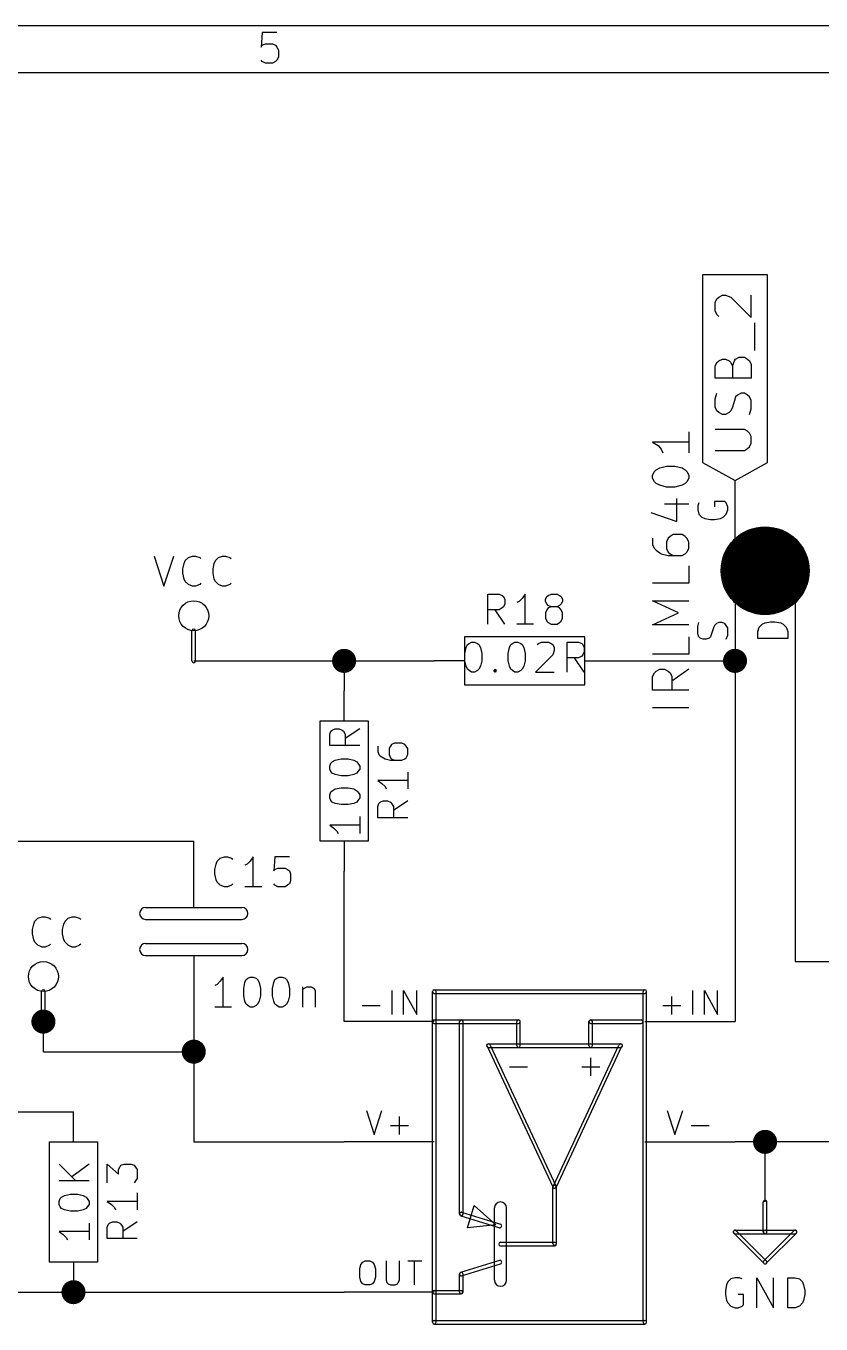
# Model space of a CAD drawing. Extents: x 10 to 287, y -200 to -10.
# Drawn here: x 225.3 to 258.9, y -64.8 to -10 of the extents above; entities that cross this region are included whole.
import ezdxf

# ---------------------------------------------------------------- set-up
doc = ezdxf.new("R2010")
doc.units = 0
doc.header["$MEASUREMENT"] = 0

msp = doc.modelspace()

# ---------------------------------------------------------------- linework, layer by layer
at = {"layer": 'Cyan 2'}
for p, q in [((253.314, -27.1526), (253.314, -28.0416)), ((253.314, -27.5844), (251.79, -27.5844)), ((251.79, -27.5844), (252.019, -27.7368)), ((252.019, -27.7368), (252.146, -27.8892)), ((252.146, -27.8892), (252.222, -28.0416)), ((251.79, -28.9814), (251.866, -28.829)), ((251.79, -29.1084), (251.79, -28.9814)), ((251.866, -28.829), (251.943, -28.7528)), ((251.943, -28.7528), (252.095, -28.6766)), ((252.095, -28.6766), (252.374, -28.6004)), ((252.374, -28.6004), (252.73, -28.6004)), ((252.73, -28.6004), (253.035, -28.6766)), ((253.035, -28.6766), (253.162, -28.7528)), ((253.162, -28.7528), (253.238, -28.829)), ((253.238, -28.829), (253.314, -28.9814)), ((253.314, -28.9814), (253.314, -29.1084)), ((251.866, -29.2608), (251.79, -29.1084)), ((251.943, -29.337), (251.866, -29.2608)), ((252.095, -29.4132), (251.943, -29.337)), ((252.374, -29.4894), (252.095, -29.4132)), ((252.73, -29.4894), (252.374, -29.4894)), ((253.035, -29.4132), (252.73, -29.4894)), ((253.162, -29.337), (253.035, -29.4132)), ((253.238, -29.2608), (253.162, -29.337)), ((253.314, -29.1084), (253.238, -29.2608)), ((252.806, -30.9372), (252.806, -29.972)), ((253.746, -30.1498), (253.695, -30.2768)), ((254.838, -30.099), (254.406, -30.099)), ((254.406, -30.099), (254.406, -30.3276)), ((254.889, -30.1498), (254.838, -30.099)), ((254.965, -30.3276), (254.889, -30.1498)), ((251.714, -30.5562), (252.806, -30.9372)), ((252.298, -30.2006), (253.314, -30.2006)), ((253.695, -30.2768), (253.695, -30.4546)), ((253.695, -30.4546), (253.746, -30.6324)), ((253.746, -30.6324), (253.873, -30.7594)), ((254.762, -30.7594), (254.889, -30.6324)), ((254.889, -30.6324), (254.965, -30.4546)), ((254.965, -30.4546), (254.965, -30.3276)), ((253.873, -30.7594), (254, -30.8102)), ((254, -30.8102), (254.229, -30.861)), ((254.229, -30.861), (254.406, -30.861)), ((254.406, -30.861), (254.66, -30.8102)), ((254.66, -30.8102), (254.762, -30.7594)), ((251.79, -31.6484), (251.79, -31.9278)), ((252.451, -31.6484), (252.374, -31.8008)), ((252.374, -31.8008), (252.374, -32.0802)), ((252.527, -31.5722), (252.451, -31.6484)), ((252.654, -31.496), (252.527, -31.5722)), ((253.035, -31.496), (252.654, -31.496)), ((253.162, -31.5722), (253.035, -31.496)), ((253.238, -31.6484), (253.162, -31.5722)), ((253.314, -31.8008), (253.238, -31.6484)), ((253.314, -32.0802), (253.314, -31.8008)), ((251.79, -31.9278), (251.866, -32.0802)), ((251.866, -32.0802), (251.943, -32.1564)), ((251.943, -32.1564), (252.146, -32.3088)), ((252.146, -32.3088), (252.451, -32.385)), ((252.374, -32.0802), (252.451, -32.2326)), ((252.451, -32.2326), (252.527, -32.3088)), ((252.527, -32.3088), (252.654, -32.385)), ((253.035, -32.385), (253.162, -32.3088)), ((253.162, -32.3088), (253.238, -32.2326)), ((253.238, -32.2326), (253.314, -32.0802)), ((230.734, -32.4104), (231.14, -33.6804)), ((231.14, -33.6804), (231.572, -32.4104)), ((231.953, -32.9438), (232.004, -32.7152)), ((232.004, -32.7152), (232.054, -32.5882)), ((232.054, -32.5882), (232.181, -32.4612)), ((232.181, -32.4612), (232.359, -32.4104)), ((232.359, -32.4104), (232.486, -32.4104)), ((232.486, -32.4104), (232.664, -32.4612)), ((232.664, -32.4612), (232.715, -32.512)), ((233.223, -32.9438), (233.274, -32.7152)), ((233.274, -32.7152), (233.324, -32.5882)), ((233.324, -32.5882), (233.451, -32.4612)), ((233.451, -32.4612), (233.629, -32.4104)), ((233.629, -32.4104), (233.756, -32.4104)), ((233.756, -32.4104), (233.934, -32.4612)), ((233.934, -32.4612), (233.985, -32.512)), ((252.451, -32.385), (253.035, -32.385)), ((253.314, -32.8168), (253.314, -33.5534)), ((231.953, -33.1216), (231.953, -32.9438)), ((232.004, -33.3756), (231.953, -33.1216)), ((232.054, -33.4772), (232.004, -33.3756)), ((233.223, -33.1216), (233.223, -32.9438)), ((233.274, -33.3756), (233.223, -33.1216)), ((233.324, -33.4772), (233.274, -33.3756)), ((232.181, -33.6042), (232.054, -33.4772)), ((232.359, -33.6804), (232.181, -33.6042)), ((232.486, -33.6804), (232.359, -33.6804)), ((232.664, -33.6042), (232.486, -33.6804)), ((232.715, -33.5534), (232.664, -33.6042)), ((233.451, -33.6042), (233.324, -33.4772)), ((233.629, -33.6804), (233.451, -33.6042)), ((233.756, -33.6804), (233.629, -33.6804)), ((233.934, -33.6042), (233.756, -33.6804)), ((233.985, -33.5534), (233.934, -33.6042)), ((253.314, -33.5534), (251.79, -33.5534)), ((244.831, -35.2806), (244.831, -34.0106)), ((244.831, -34.0106), (245.313, -34.0106)), ((245.313, -34.0106), (245.44, -34.0614)), ((245.44, -34.0614), (245.491, -34.1122)), ((245.491, -34.544), (245.44, -34.5948)), ((245.491, -34.1122), (245.542, -34.2392)), ((245.542, -34.417), (245.491, -34.544)), ((245.542, -34.2392), (245.542, -34.417)), ((246.151, -34.3154), (246.05, -34.3662)), ((246.278, -34.1884), (246.151, -34.3154)), ((246.405, -34.0106), (246.278, -34.1884)), ((246.405, -35.2806), (246.405, -34.0106)), ((247.269, -34.2392), (247.32, -34.1122)), ((247.269, -34.3154), (247.269, -34.2392)), ((247.32, -34.417), (247.269, -34.3154)), ((247.32, -34.1122), (247.371, -34.0614)), ((247.371, -34.4932), (247.32, -34.417)), ((247.371, -34.0614), (247.498, -34.0106)), ((247.498, -34.544), (247.371, -34.4932)), ((247.498, -34.544), (247.371, -34.5948)), ((247.498, -34.0106), (247.752, -34.0106)), ((247.752, -34.544), (247.498, -34.544)), ((247.752, -34.0106), (247.853, -34.0614)), ((247.853, -34.4932), (247.752, -34.544)), ((247.853, -34.5948), (247.752, -34.544)), ((247.853, -34.0614), (247.929, -34.1122)), ((247.929, -34.417), (247.853, -34.4932)), ((247.929, -34.1122), (247.98, -34.2392)), ((247.98, -34.3154), (247.929, -34.417)), ((247.98, -34.2392), (247.98, -34.3154)), ((252.882, -34.798), (251.79, -34.29)), ((251.79, -34.29), (253.314, -34.29)), ((245.313, -34.671), (244.831, -34.671)), ((245.542, -35.2806), (245.135, -34.671)), ((245.44, -34.5948), (245.313, -34.671)), ((247.32, -34.671), (247.269, -34.798)), ((247.269, -34.798), (247.269, -35.0266)), ((247.269, -35.0266), (247.32, -35.1536)), ((247.371, -34.5948), (247.32, -34.671)), ((247.929, -34.671), (247.853, -34.5948)), ((247.98, -34.798), (247.929, -34.671)), ((247.929, -35.1536), (247.98, -35.0266)), ((247.98, -35.0266), (247.98, -34.798)), ((251.79, -35.306), (252.882, -34.798)), ((246.761, -35.2806), (246.05, -35.2806)), ((247.32, -35.1536), (247.371, -35.2044)), ((247.371, -35.2044), (247.498, -35.2806)), ((247.498, -35.2806), (247.752, -35.2806)), ((247.752, -35.2806), (247.853, -35.2044)), ((247.853, -35.2044), (247.929, -35.1536)), ((253.314, -35.306), (251.79, -35.306)), ((253.695, -35.3822), (253.746, -35.2044)), ((253.695, -35.687), (253.695, -35.3822)), ((254.356, -35.433), (254.279, -35.687)), ((254.406, -35.3314), (254.356, -35.433)), ((254.483, -35.2552), (254.406, -35.3314)), ((254.584, -35.2044), (254.483, -35.2552)), ((254.711, -35.2044), (254.584, -35.2044)), ((254.838, -35.2552), (254.711, -35.2044)), ((254.889, -35.3314), (254.838, -35.2552)), ((254.965, -35.433), (254.889, -35.3314)), ((254.965, -35.7378), (254.965, -35.433)), ((256.235, -35.5854), (256.286, -35.4076)), ((256.235, -35.8902), (256.235, -35.5854)), ((256.286, -35.4076), (256.413, -35.2806)), ((256.413, -35.2806), (256.54, -35.2298)), ((256.54, -35.2298), (256.769, -35.179)), ((256.769, -35.179), (256.946, -35.179)), ((256.946, -35.179), (257.2, -35.2298)), ((257.2, -35.2298), (257.302, -35.2806)), ((257.302, -35.2806), (257.429, -35.4076)), ((257.429, -35.4076), (257.505, -35.5854)), ((257.505, -35.5854), (257.505, -35.8902)), ((243.916, -36.2712), (243.967, -36.1442)), ((243.967, -36.1442), (244.043, -36.0934)), ((244.043, -36.0934), (244.145, -36.0426)), ((244.145, -36.0426), (244.272, -36.0426)), ((244.272, -36.0426), (244.399, -36.0934)), ((244.399, -36.0934), (244.45, -36.1442)), ((244.45, -36.1442), (244.526, -36.2712)), ((245.745, -36.2712), (245.796, -36.1442)), ((245.796, -36.1442), (245.872, -36.0934)), ((245.872, -36.0934), (245.974, -36.0426)), ((245.974, -36.0426), (246.101, -36.0426)), ((246.101, -36.0426), (246.228, -36.0934)), ((246.228, -36.0934), (246.278, -36.1442)), ((246.278, -36.1442), (246.355, -36.2712)), ((246.913, -36.1442), (246.964, -36.0934)), ((246.964, -36.0934), (247.091, -36.0426)), ((247.091, -36.0426), (247.396, -36.0426)), ((247.396, -36.0426), (247.498, -36.0934)), ((247.498, -36.0934), (247.574, -36.1442)), ((247.574, -36.1442), (247.625, -36.2712)), ((248.183, -37.3126), (248.183, -36.0426)), ((248.183, -36.0426), (248.666, -36.0426)), ((248.666, -36.0426), (248.793, -36.0934)), ((248.793, -36.0934), (248.844, -36.1442)), ((248.844, -36.1442), (248.895, -36.2712)), ((253.314, -35.814), (253.314, -36.5506)), ((253.746, -35.814), (253.695, -35.687)), ((253.797, -35.8648), (253.746, -35.814)), ((253.924, -35.9156), (253.797, -35.8648)), ((254.051, -35.9156), (253.924, -35.9156)), ((254.178, -35.8648), (254.051, -35.9156)), ((254.229, -35.814), (254.178, -35.8648)), ((254.279, -35.687), (254.229, -35.814)), ((254.889, -35.9156), (254.965, -35.7378)), ((257.505, -35.8902), (256.235, -35.8902)), ((243.865, -36.5252), (243.916, -36.2712)), ((243.865, -36.83), (243.865, -36.5252)), ((244.526, -36.2712), (244.577, -36.5252)), ((244.577, -36.5252), (244.577, -36.83)), ((245.694, -36.5252), (245.745, -36.2712)), ((245.694, -36.83), (245.694, -36.5252)), ((246.355, -36.2712), (246.405, -36.5252)), ((246.405, -36.5252), (246.405, -36.83)), ((247.574, -36.576), (246.837, -37.3126)), ((247.625, -36.3982), (247.574, -36.576)), ((247.625, -36.2712), (247.625, -36.3982)), ((248.666, -36.703), (248.183, -36.703)), ((248.895, -37.3126), (248.488, -36.703)), ((248.793, -36.6268), (248.666, -36.703)), ((248.844, -36.576), (248.793, -36.6268)), ((248.895, -36.449), (248.844, -36.576)), ((248.895, -36.2712), (248.895, -36.449)), ((253.314, -36.5506), (251.79, -36.5506)), ((243.916, -37.0586), (243.865, -36.83)), ((243.967, -37.1856), (243.916, -37.0586)), ((244.043, -37.2364), (243.967, -37.1856)), ((244.145, -37.3126), (244.043, -37.2364)), ((244.399, -37.2364), (244.272, -37.3126)), ((244.45, -37.1856), (244.399, -37.2364)), ((244.526, -37.0586), (244.45, -37.1856)), ((244.577, -36.83), (244.526, -37.0586)), ((245.085, -37.2364), (245.135, -37.1856)), ((245.135, -37.3126), (245.085, -37.2364)), ((245.135, -37.1856), (245.186, -37.2364)), ((245.135, -37.1856), (245.135, -37.3126)), ((245.186, -37.2364), (245.135, -37.3126)), ((245.745, -37.0586), (245.694, -36.83)), ((245.796, -37.1856), (245.745, -37.0586)), ((245.872, -37.2364), (245.796, -37.1856)), ((245.974, -37.3126), (245.872, -37.2364)), ((246.228, -37.2364), (246.101, -37.3126)), ((246.278, -37.1856), (246.228, -37.2364)), ((246.355, -37.0586), (246.278, -37.1856)), ((246.405, -36.83), (246.355, -37.0586)), ((251.866, -37.338), (251.943, -37.2618)), ((251.943, -37.2618), (252.095, -37.1856)), ((252.095, -37.1856), (252.298, -37.1856)), ((252.298, -37.1856), (252.451, -37.2618)), ((252.451, -37.2618), (252.527, -37.338)), ((253.314, -37.1856), (252.603, -37.6936)), ((244.272, -37.3126), (244.145, -37.3126)), ((246.101, -37.3126), (245.974, -37.3126)), ((246.837, -37.3126), (247.625, -37.3126)), ((251.79, -37.4904), (251.866, -37.338)), ((251.79, -38.0746), (251.79, -37.4904)), ((252.527, -37.338), (252.603, -37.4904)), ((252.603, -37.4904), (252.603, -38.0746)), ((253.314, -38.0746), (251.79, -38.0746)), ((253.314, -38.8112), (251.79, -38.8112)), ((238.15, -39.9288), (238.201, -39.8018)), ((238.15, -40.4114), (238.15, -39.9288)), ((238.201, -39.8018), (238.252, -39.751)), ((238.252, -39.751), (238.379, -39.7002)), ((238.379, -39.7002), (238.557, -39.7002)), ((238.557, -39.7002), (238.684, -39.751)), ((238.684, -39.751), (238.735, -39.8018)), ((238.735, -39.8018), (238.811, -39.9288)), ((239.42, -39.7002), (238.811, -40.1066)), ((238.811, -39.9288), (238.811, -40.4114)), ((239.42, -40.4114), (238.15, -40.4114)), ((240.182, -40.4368), (240.182, -40.6654)), ((240.716, -40.4368), (240.665, -40.5384)), ((240.665, -40.5384), (240.665, -40.7924)), ((240.767, -40.3606), (240.716, -40.4368)), ((240.894, -40.3098), (240.767, -40.3606)), ((241.198, -40.3098), (240.894, -40.3098)), ((241.325, -40.3606), (241.198, -40.3098)), ((241.376, -40.4368), (241.325, -40.3606)), ((241.452, -40.5384), (241.376, -40.4368)), ((241.452, -40.7924), (241.452, -40.5384)), ((238.201, -41.148), (238.252, -41.0972)), ((238.252, -41.0972), (238.379, -41.021)), ((238.379, -41.021), (238.633, -40.9702)), ((238.633, -40.9702), (238.938, -40.9702)), ((238.938, -40.9702), (239.166, -41.021)), ((239.166, -41.021), (239.293, -41.0972)), ((239.293, -41.0972), (239.344, -41.148)), ((240.182, -40.6654), (240.233, -40.7924)), ((240.233, -40.7924), (240.284, -40.8432)), ((240.284, -40.8432), (240.487, -40.9702)), ((240.487, -40.9702), (240.716, -41.021)), ((240.665, -40.7924), (240.716, -40.9194)), ((240.716, -40.9194), (240.767, -40.9702)), ((240.716, -41.021), (241.198, -41.021)), ((240.767, -40.9702), (240.894, -41.021)), ((241.198, -41.021), (241.325, -40.9702)), ((241.325, -40.9702), (241.376, -40.9194)), ((241.376, -40.9194), (241.452, -40.7924)), ((238.15, -41.275), (238.201, -41.148)), ((238.15, -41.402), (238.15, -41.275)), ((238.201, -41.5036), (238.15, -41.402)), ((238.252, -41.5798), (238.201, -41.5036)), ((238.379, -41.6306), (238.252, -41.5798)), ((238.633, -41.6814), (238.379, -41.6306)), ((239.166, -41.6306), (238.938, -41.6814)), ((239.293, -41.5798), (239.166, -41.6306)), ((239.344, -41.5036), (239.293, -41.5798)), ((239.344, -41.148), (239.42, -41.275)), ((239.42, -41.402), (239.344, -41.5036)), ((239.42, -41.275), (239.42, -41.402)), ((241.452, -41.529), (241.452, -42.2402)), ((238.379, -42.2402), (238.633, -42.1894)), ((238.938, -41.6814), (238.633, -41.6814)), ((238.633, -42.1894), (238.938, -42.1894)), ((238.938, -42.1894), (239.166, -42.2402)), ((241.452, -41.8846), (240.182, -41.8846)), ((240.182, -41.8846), (240.36, -42.0116)), ((240.36, -42.0116), (240.487, -42.1386)), ((240.487, -42.1386), (240.538, -42.2402)), ((238.15, -42.4942), (238.201, -42.3672)), ((238.15, -42.6212), (238.15, -42.4942)), ((238.201, -42.7228), (238.15, -42.6212)), ((238.201, -42.3672), (238.252, -42.3164)), ((238.252, -42.799), (238.201, -42.7228)), ((238.252, -42.3164), (238.379, -42.2402)), ((239.166, -42.2402), (239.293, -42.3164)), ((239.293, -42.3164), (239.344, -42.3672)), ((239.344, -42.7228), (239.293, -42.799)), ((239.344, -42.3672), (239.42, -42.4942)), ((239.42, -42.6212), (239.344, -42.7228)), ((239.42, -42.4942), (239.42, -42.6212)), ((240.284, -42.799), (240.411, -42.7482)), ((240.411, -42.7482), (240.589, -42.7482)), ((240.589, -42.7482), (240.716, -42.799)), ((241.452, -42.7482), (240.843, -43.1546)), ((238.379, -42.8498), (238.252, -42.799)), ((238.633, -42.9006), (238.379, -42.8498)), ((238.938, -42.9006), (238.633, -42.9006)), ((239.166, -42.8498), (238.938, -42.9006)), ((239.293, -42.799), (239.166, -42.8498)), ((240.182, -42.9768), (240.233, -42.8498)), ((240.182, -43.4594), (240.182, -42.9768)), ((240.233, -42.8498), (240.284, -42.799)), ((240.716, -42.799), (240.767, -42.8498)), ((240.767, -42.8498), (240.843, -42.9768)), ((240.843, -42.9768), (240.843, -43.4594)), ((239.42, -43.7642), (238.15, -43.7642)), ((238.15, -43.7642), (238.328, -43.8912)), ((239.42, -43.4086), (239.42, -44.1198)), ((241.452, -43.4594), (240.182, -43.4594)), ((238.328, -43.8912), (238.455, -44.0182)), ((238.455, -44.0182), (238.506, -44.1198)), ((233.299, -45.6438), (233.35, -45.4152)), ((233.35, -45.4152), (233.401, -45.2882)), ((233.401, -45.2882), (233.528, -45.1612)), ((233.528, -45.1612), (233.705, -45.1104)), ((233.705, -45.1104), (233.832, -45.1104)), ((233.832, -45.1104), (234.01, -45.1612)), ((234.01, -45.1612), (234.061, -45.212)), ((234.671, -45.4152), (234.569, -45.466)), ((234.798, -45.2882), (234.671, -45.4152)), ((234.925, -45.1104), (234.798, -45.2882)), ((234.925, -46.3804), (234.925, -45.1104)), ((235.839, -45.1104), (235.788, -45.6946)), ((236.449, -45.1104), (235.839, -45.1104)), ((233.299, -45.8216), (233.299, -45.6438)), ((233.35, -46.0756), (233.299, -45.8216)), ((235.788, -45.6946), (235.839, -45.6438)), ((235.839, -45.6438), (235.966, -45.593)), ((235.966, -45.593), (236.271, -45.593)), ((236.271, -45.593), (236.372, -45.6438)), ((236.372, -45.6438), (236.449, -45.6946)), ((236.449, -45.6946), (236.499, -45.8216)), ((236.499, -45.8216), (236.499, -46.1264)), ((233.401, -46.1772), (233.35, -46.0756)), ((233.528, -46.3042), (233.401, -46.1772)), ((233.705, -46.3804), (233.528, -46.3042)), ((233.832, -46.3804), (233.705, -46.3804)), ((234.01, -46.3042), (233.832, -46.3804)), ((234.061, -46.2534), (234.01, -46.3042)), ((235.28, -46.3804), (234.569, -46.3804)), ((235.839, -46.3042), (235.788, -46.2534)), ((235.966, -46.3804), (235.839, -46.3042)), ((236.271, -46.3804), (235.966, -46.3804)), ((236.372, -46.3042), (236.271, -46.3804)), ((236.449, -46.2534), (236.372, -46.3042)), ((236.499, -46.1264), (236.449, -46.2534)), ((225.704, -47.8282), (225.831, -47.7012)), ((225.831, -47.7012), (226.009, -47.6504)), ((226.009, -47.6504), (226.136, -47.6504)), ((226.136, -47.6504), (226.314, -47.7012)), ((226.314, -47.7012), (226.365, -47.752)), ((226.974, -47.8282), (227.101, -47.7012)), ((227.101, -47.7012), (227.279, -47.6504)), ((227.279, -47.6504), (227.406, -47.6504)), ((227.406, -47.6504), (227.584, -47.7012)), ((227.584, -47.7012), (227.635, -47.752)), ((225.603, -48.1838), (225.654, -47.9552)), ((225.603, -48.3616), (225.603, -48.1838)), ((225.654, -47.9552), (225.704, -47.8282)), ((226.873, -48.1838), (226.924, -47.9552)), ((226.873, -48.3616), (226.873, -48.1838)), ((226.924, -47.9552), (226.974, -47.8282)), ((225.654, -48.6156), (225.603, -48.3616)), ((225.704, -48.7172), (225.654, -48.6156)), ((225.831, -48.8442), (225.704, -48.7172)), ((226.365, -48.7934), (226.314, -48.8442)), ((226.924, -48.6156), (226.873, -48.3616)), ((226.974, -48.7172), (226.924, -48.6156)), ((227.101, -48.8442), (226.974, -48.7172)), ((227.635, -48.7934), (227.584, -48.8442)), ((226.009, -48.9204), (225.831, -48.8442)), ((226.136, -48.9204), (226.009, -48.9204)), ((226.314, -48.8442), (226.136, -48.9204)), ((227.279, -48.9204), (227.101, -48.8442)), ((227.406, -48.9204), (227.279, -48.9204)), ((227.584, -48.8442), (227.406, -48.9204)), ((233.528, -50.3682), (233.401, -50.4952)), ((233.655, -50.1904), (233.528, -50.3682)), ((233.655, -51.4604), (233.655, -50.1904)), ((234.518, -50.673), (234.569, -50.419)), ((234.569, -50.419), (234.62, -50.292)), ((234.62, -50.292), (234.696, -50.2412)), ((234.696, -50.2412), (234.798, -50.1904)), ((234.798, -50.1904), (234.925, -50.1904)), ((234.925, -50.1904), (235.052, -50.2412)), ((235.052, -50.2412), (235.102, -50.292)), ((235.102, -50.292), (235.179, -50.419)), ((235.179, -50.419), (235.229, -50.673)), ((235.737, -50.673), (235.788, -50.419)), ((235.788, -50.419), (235.839, -50.292)), ((235.839, -50.292), (235.915, -50.2412)), ((235.915, -50.2412), (236.017, -50.1904)), ((236.017, -50.1904), (236.144, -50.1904)), ((236.144, -50.1904), (236.271, -50.2412)), ((236.271, -50.2412), (236.322, -50.292)), ((236.322, -50.292), (236.398, -50.419)), ((236.398, -50.419), (236.449, -50.673)), ((233.401, -50.4952), (233.299, -50.546)), ((234.518, -50.9778), (234.518, -50.673)), ((234.569, -51.2064), (234.518, -50.9778)), ((235.229, -50.9778), (235.179, -51.2064)), ((235.229, -50.673), (235.229, -50.9778)), ((235.737, -50.9778), (235.737, -50.673)), ((235.788, -51.2064), (235.737, -50.9778)), ((236.449, -50.9778), (236.398, -51.2064)), ((236.449, -50.673), (236.449, -50.9778)), ((237.007, -50.5968), (237.007, -51.4604)), ((237.007, -50.7238), (237.058, -50.673)), ((237.058, -50.673), (237.185, -50.5968)), ((237.185, -50.5968), (237.363, -50.5968)), ((237.363, -50.5968), (237.49, -50.673)), ((237.49, -50.673), (237.541, -50.7746)), ((237.541, -50.7746), (237.541, -51.4604)), ((240.792, -51.7652), (240.792, -50.7492)), ((241.275, -51.7652), (241.275, -50.7492)), ((241.275, -50.7492), (241.833, -51.7652)), ((241.833, -51.7652), (241.833, -50.7492)), ((253.492, -51.7652), (253.492, -50.7492)), ((253.975, -51.7652), (253.975, -50.7492)), ((253.975, -50.7492), (254.533, -51.7652)), ((254.533, -51.7652), (254.533, -50.7492)), ((234.01, -51.4604), (233.299, -51.4604)), ((234.62, -51.3334), (234.569, -51.2064)), ((234.696, -51.3842), (234.62, -51.3334)), ((234.798, -51.4604), (234.696, -51.3842)), ((234.925, -51.4604), (234.798, -51.4604)), ((235.052, -51.3842), (234.925, -51.4604)), ((235.102, -51.3334), (235.052, -51.3842)), ((235.179, -51.2064), (235.102, -51.3334)), ((235.839, -51.3334), (235.788, -51.2064)), ((235.915, -51.3842), (235.839, -51.3334)), ((236.017, -51.4604), (235.915, -51.3842)), ((236.144, -51.4604), (236.017, -51.4604)), ((236.271, -51.3842), (236.144, -51.4604)), ((236.322, -51.3334), (236.271, -51.3842)), ((236.398, -51.2064), (236.322, -51.3334)), ((239.522, -51.3842), (240.284, -51.3842)), ((252.222, -51.3842), (252.984, -51.3842)), ((252.603, -51.7652), (252.603, -51.0032)), ((239.7, -55.8292), (240.03, -56.8452)), ((240.03, -56.8452), (240.36, -55.8292)), ((252.4, -55.8292), (252.73, -56.8452)), ((252.73, -56.8452), (253.06, -55.8292)), ((240.716, -56.4642), (241.478, -56.4642)), ((241.097, -56.8452), (241.097, -56.0832)), ((253.416, -56.4642), (254.178, -56.4642)), ((226.72, -58.0898), (227.432, -58.801)), ((227.99, -58.0898), (227.254, -58.6232)), ((228.752, -58.8772), (228.752, -58.0898)), ((228.752, -58.0898), (229.235, -58.5216)), ((229.337, -58.1406), (229.464, -58.0898)), ((229.464, -58.0898), (229.768, -58.0898)), ((229.768, -58.0898), (229.895, -58.1406)), ((229.235, -58.3184), (229.286, -58.2168)), ((229.235, -58.5216), (229.235, -58.3184)), ((229.286, -58.2168), (229.337, -58.1406)), ((229.895, -58.1406), (229.946, -58.2168)), ((229.946, -58.2168), (230.022, -58.3184)), ((230.022, -58.3184), (230.022, -58.6994)), ((227.99, -58.801), (226.72, -58.801)), ((229.946, -58.801), (229.895, -58.8772)), ((230.022, -58.6994), (229.946, -58.801)), ((226.72, -59.6646), (226.771, -59.5376)), ((226.72, -59.7916), (226.72, -59.6646)), ((226.771, -59.5376), (226.822, -59.4868)), ((226.822, -59.4868), (226.949, -59.4106)), ((226.949, -59.4106), (227.203, -59.3598)), ((227.203, -59.3598), (227.508, -59.3598)), ((227.508, -59.3598), (227.736, -59.4106)), ((227.736, -59.4106), (227.863, -59.4868)), ((227.863, -59.4868), (227.914, -59.5376)), ((227.914, -59.5376), (227.99, -59.6646)), ((227.99, -59.6646), (227.99, -59.7916)), ((230.022, -59.6646), (228.752, -59.6646)), ((228.752, -59.6646), (228.93, -59.7916)), ((230.022, -59.309), (230.022, -60.0202)), ((226.771, -59.8932), (226.72, -59.7916)), ((226.822, -59.9694), (226.771, -59.8932)), ((226.949, -60.0202), (226.822, -59.9694)), ((227.203, -60.071), (226.949, -60.0202)), ((227.508, -60.071), (227.203, -60.071)), ((227.736, -60.0202), (227.508, -60.071)), ((227.863, -59.9694), (227.736, -60.0202)), ((227.914, -59.8932), (227.863, -59.9694)), ((227.99, -59.7916), (227.914, -59.8932)), ((228.93, -59.7916), (229.057, -59.9186)), ((229.057, -59.9186), (229.108, -60.0202)), ((227.99, -60.579), (227.99, -61.2902)), ((228.752, -60.7568), (228.803, -60.6298)), ((228.752, -61.2394), (228.752, -60.7568)), ((228.803, -60.6298), (228.854, -60.579)), ((228.854, -60.579), (228.981, -60.5282)), ((228.981, -60.5282), (229.159, -60.5282)), ((229.159, -60.5282), (229.286, -60.579)), ((229.286, -60.579), (229.337, -60.6298)), ((229.337, -60.6298), (229.413, -60.7568)), ((230.022, -60.5282), (229.413, -60.9346)), ((229.413, -60.7568), (229.413, -61.2394)), ((227.99, -60.9346), (226.72, -60.9346)), ((226.72, -60.9346), (226.898, -61.0616)), ((226.898, -61.0616), (227.025, -61.1886)), ((227.025, -61.1886), (227.076, -61.2902)), ((230.022, -61.2394), (228.752, -61.2394)), ((239.42, -62.5094), (239.471, -62.3316)), ((239.42, -62.865), (239.42, -62.5094)), ((239.471, -62.3316), (239.547, -62.23)), ((239.547, -62.23), (239.649, -62.1792)), ((239.649, -62.1792), (239.852, -62.1792)), ((239.852, -62.1792), (239.954, -62.23)), ((239.954, -62.23), (240.03, -62.3316)), ((240.03, -62.3316), (240.081, -62.5094)), ((240.081, -62.5094), (240.081, -62.865)), ((240.538, -62.1792), (240.538, -62.992)), ((241.097, -62.992), (241.097, -62.1792)), ((241.452, -62.1792), (242.037, -62.1792)), ((241.732, -63.1952), (241.732, -62.1792)), ((239.471, -63.0428), (239.42, -62.865)), ((239.547, -63.1444), (239.471, -63.0428)), ((240.03, -63.0428), (239.954, -63.1444)), ((240.081, -62.865), (240.03, -63.0428)), ((240.538, -62.992), (240.563, -63.0936)), ((241.046, -63.0936), (241.097, -62.992)), ((255.092, -62.9412), (254.965, -63.0682)), ((255.27, -62.8904), (255.092, -62.9412)), ((255.448, -62.8904), (255.27, -62.8904)), ((255.575, -62.9412), (255.448, -62.8904)), ((256.184, -64.1604), (256.184, -62.8904)), ((256.184, -62.8904), (256.896, -64.1604)), ((256.896, -64.1604), (256.896, -62.8904)), ((257.505, -64.1604), (257.505, -62.8904)), ((257.505, -62.8904), (257.81, -62.8904)), ((257.81, -62.8904), (257.988, -62.9412)), ((257.988, -62.9412), (258.115, -63.0682)), ((239.649, -63.1952), (239.547, -63.1444)), ((239.852, -63.1952), (239.649, -63.1952)), ((239.954, -63.1444), (239.852, -63.1952)), ((240.563, -63.0936), (240.614, -63.1444)), ((240.614, -63.1444), (240.716, -63.1952)), ((240.716, -63.1952), (240.919, -63.1952)), ((240.919, -63.1952), (241.021, -63.1444)), ((241.021, -63.1444), (241.046, -63.0936)), ((254.914, -63.1952), (254.864, -63.4238)), ((254.864, -63.4238), (254.864, -63.6016)), ((254.864, -63.6016), (254.914, -63.8556)), ((254.965, -63.0682), (254.914, -63.1952)), ((255.626, -63.6016), (255.397, -63.6016)), ((255.626, -64.0334), (255.626, -63.6016)), ((258.115, -63.0682), (258.166, -63.1952)), ((258.166, -63.1952), (258.216, -63.4238)), ((258.216, -63.6016), (258.166, -63.8556)), ((258.216, -63.4238), (258.216, -63.6016)), ((254.914, -63.8556), (254.965, -63.9572)), ((254.965, -63.9572), (255.092, -64.0842)), ((255.092, -64.0842), (255.27, -64.1604)), ((255.27, -64.1604), (255.397, -64.1604)), ((255.397, -64.1604), (255.575, -64.0842)), ((255.575, -64.0842), (255.626, -64.0334)), ((257.81, -64.1604), (257.505, -64.1604)), ((257.988, -64.0842), (257.81, -64.1604)), ((258.115, -63.9572), (257.988, -64.0842)), ((258.166, -63.8556), (258.115, -63.9572))]:
    msp.add_line(p, q, dxfattribs=at)
at = {"layer": 'Green 2'}
for p, q in [((232.41, -36.83), (242.57, -36.83)), ((238.76, -36.83), (238.76, -38.1)), ((250.19, -36.83), (255.27, -36.83)), ((255.27, -36.83), (255.27, -52.07)), ((257.81, -36.83), (257.81, -49.53)), ((214.63, -44.45), (232.41, -44.45)), ((238.76, -52.07), (238.76, -45.72)), ((257.81, -49.53), (262.89, -49.53)), ((226.06, -53.34), (226.06, -52.07)), ((232.41, -52.07), (232.41, -57.15)), ((226.06, -53.34), (232.41, -53.34)), ((220.98, -55.88), (227.33, -55.88)), ((232.41, -57.15), (238.76, -57.15)), ((269.24, -57.15), (255.27, -57.15)), ((256.54, -59.69), (256.54, -57.15)), ((167.64, -63.5), (238.76, -63.5))]:
    msp.add_line(p, q, dxfattribs=at)
at = {"layer": 'Green 2', "const_width": 0.508}
for points in [[(238.506, -36.83, 1), (239.014, -36.83, 1)], [(255.016, -36.83, 1), (255.524, -36.83, 1)], [(225.806, -52.07, 1), (226.314, -52.07, 1)], [(232.156, -53.34, 1), (232.664, -53.34, 1)], [(256.286, -57.15, 1), (256.794, -57.15, 1)], [(227.076, -63.5, 1), (227.584, -63.5, 1)]]:
    msp.add_lwpolyline(points, format="xyb", close=True, dxfattribs=at)
at = {"layer": 'L.Yellow', "const_width": 1.8542}
msp.add_lwpolyline([(255.613, -33.02, 1), (257.467, -33.02, 1)], format="xyb", close=True, dxfattribs=at)
at = {"layer": 'Red 2'}
for p, q in [((286.995, -10.0076), (10.0076, -10.0076)), ((235.306, -10.287), (235.255, -10.8966)), ((235.915, -10.287), (235.306, -10.287)), ((235.255, -10.8966), (235.306, -10.8204)), ((235.306, -10.8204), (235.433, -10.7696)), ((235.433, -10.7696), (235.737, -10.7696)), ((235.737, -10.7696), (235.864, -10.8204)), ((235.864, -10.8204), (235.915, -10.8966)), ((235.915, -10.8966), (235.991, -11.0236)), ((235.306, -11.5062), (235.255, -11.4554)), ((235.433, -11.5824), (235.306, -11.5062)), ((235.864, -11.5062), (235.737, -11.5824)), ((235.915, -11.4554), (235.864, -11.5062)), ((235.991, -11.3284), (235.915, -11.4554)), ((235.991, -11.0236), (235.991, -11.3284)), ((285.013, -11.9888), (11.9888, -11.9888)), ((235.737, -11.5824), (235.433, -11.5824)), ((255.27, -20.5232), (253.898, -20.5232)), ((253.898, -20.5232), (253.898, -28.448)), ((256.642, -20.5232), (255.27, -20.5232)), ((256.642, -28.448), (256.642, -20.5232)), ((254.584, -21.463), (254.737, -21.3868)), ((254.737, -21.3868), (254.864, -21.3868)), ((254.864, -21.3868), (255.092, -21.463)), ((255.956, -22.3266), (255.956, -21.3868)), ((254.432, -21.6916), (254.508, -21.5392)), ((254.432, -22.0472), (254.432, -21.6916)), ((254.508, -21.5392), (254.584, -21.463)), ((255.092, -21.463), (255.956, -22.3266)), ((254.508, -22.1996), (254.432, -22.0472)), ((254.584, -22.2758), (254.508, -22.1996)), ((256.108, -23.7236), (256.108, -22.5552)), ((254.584, -24.1554), (254.737, -24.0792)), ((254.737, -24.0792), (254.864, -24.0792)), ((254.864, -24.0792), (255.016, -24.1554)), ((255.245, -24.1554), (255.295, -24.0792)), ((255.295, -24.0792), (255.448, -24.003)), ((255.448, -24.003), (255.676, -24.003)), ((255.676, -24.003), (255.803, -24.0792)), ((255.803, -24.0792), (255.88, -24.1554)), ((254.432, -24.384), (254.508, -24.2316)), ((254.432, -24.892), (254.432, -24.384)), ((254.508, -24.2316), (254.584, -24.1554)), ((255.016, -24.1554), (255.092, -24.2316)), ((255.092, -24.2316), (255.168, -24.384)), ((255.168, -24.384), (255.245, -24.1554)), ((255.168, -24.384), (255.168, -24.892)), ((255.88, -24.1554), (255.956, -24.3078)), ((255.956, -24.3078), (255.956, -24.892)), ((255.956, -24.892), (254.432, -24.892)), ((254.432, -25.7556), (254.508, -25.527)), ((254.432, -26.1112), (254.432, -25.7556)), ((255.295, -25.6794), (255.245, -25.8318)), ((255.372, -25.6032), (255.295, -25.6794)), ((255.524, -25.527), (255.372, -25.6032)), ((255.676, -25.527), (255.524, -25.527)), ((255.803, -25.6032), (255.676, -25.527)), ((255.88, -25.6794), (255.803, -25.6032)), ((255.956, -25.8318), (255.88, -25.6794)), ((254.508, -26.2636), (254.432, -26.1112)), ((254.584, -26.3398), (254.508, -26.2636)), ((255.092, -26.2636), (255.016, -26.3398)), ((255.168, -26.1112), (255.092, -26.2636)), ((255.245, -25.8318), (255.168, -26.1112)), ((255.88, -26.416), (255.956, -26.1874)), ((255.956, -26.1874), (255.956, -25.8318)), ((254.737, -26.416), (254.584, -26.3398)), ((254.864, -26.416), (254.737, -26.416)), ((255.016, -26.3398), (254.864, -26.416)), ((255.676, -27.051), (254.432, -27.051)), ((255.803, -27.1272), (255.676, -27.051)), ((255.88, -27.2034), (255.803, -27.1272)), ((255.956, -27.3558), (255.88, -27.2034)), ((255.956, -27.6352), (255.956, -27.3558)), ((254.432, -27.94), (255.676, -27.94)), ((255.676, -27.94), (255.803, -27.8638)), ((255.803, -27.8638), (255.88, -27.7876)), ((255.88, -27.7876), (255.956, -27.6352)), ((253.898, -28.448), (255.27, -29.21)), ((255.27, -29.21), (256.642, -28.448)), ((255.27, -31.75), (255.27, -29.21)), ((255.27, -31.6738), (257.556, -31.6738)), ((255.27, -31.8262), (257.556, -31.8262)), ((255.524, -32.1818), (256.032, -32.1818)), ((255.524, -32.3342), (256.032, -32.3342)), ((255.702, -33.02), (255.702, -32.258)), ((255.854, -33.02), (255.854, -32.258)), ((256.286, -32.1818), (256.794, -32.1818)), ((256.286, -32.3342), (256.794, -32.3342)), ((256.464, -33.02), (256.464, -32.258)), ((256.616, -33.02), (256.616, -32.258)), ((257.048, -32.1818), (257.556, -32.1818)), ((257.048, -32.3342), (257.556, -32.3342)), ((257.226, -33.02), (257.226, -32.258)), ((257.378, -33.02), (257.378, -32.258)), ((256.21, -32.4866), (256.261, -32.4358)), ((256.21, -32.5374), (256.21, -32.4866)), ((256.489, -32.8168), (256.21, -32.5374)), ((256.261, -32.4358), (256.819, -32.4358)), ((256.489, -32.8422), (256.489, -32.8168)), ((256.565, -32.8422), (256.489, -32.8422)), ((256.845, -32.5628), (256.565, -32.8422)), ((256.819, -32.4358), (256.87, -32.4866)), ((256.87, -32.5628), (256.845, -32.5628)), ((256.87, -32.4866), (256.87, -32.5628)), ((255.194, -34.29), (255.194, -33.02)), ((255.27, -32.9438), (255.778, -32.9438)), ((255.27, -33.0962), (255.778, -33.0962)), ((255.346, -34.29), (255.346, -33.02)), ((255.778, -32.9438), (256.54, -32.9438)), ((255.778, -33.0962), (256.54, -33.0962)), ((257.302, -32.9438), (257.81, -32.9438)), ((257.302, -33.0962), (257.81, -33.0962)), ((257.734, -34.29), (257.734, -33.02)), ((257.886, -34.29), (257.886, -33.02)), ((255.27, -33.7058), (256.794, -33.7058)), ((255.27, -33.8582), (256.794, -33.8582)), ((256.21, -34.036), (256.21, -33.528)), ((256.21, -33.7566), (256.261, -33.7058)), ((256.21, -33.8074), (256.21, -33.7566)), ((256.261, -33.8582), (256.21, -33.8074)), ((256.261, -33.7058), (256.743, -33.4518)), ((256.743, -34.1122), (256.261, -33.8582)), ((256.362, -34.036), (256.362, -33.528)), ((256.743, -33.4518), (256.819, -33.4518)), ((256.794, -33.7058), (257.81, -33.7058)), ((256.794, -33.8582), (257.81, -33.8582)), ((256.819, -33.4518), (256.87, -33.5026)), ((256.87, -33.5026), (256.87, -34.0614)), ((255.27, -34.29), (255.27, -36.83)), ((256.819, -34.1122), (256.743, -34.1122)), ((256.87, -34.0614), (256.819, -34.1122)), ((257.81, -34.29), (257.81, -36.83)), ((232.334, -36.83), (232.334, -35.56)), ((232.486, -36.83), (232.486, -35.56)), ((248.92, -35.814), (243.84, -35.814)), ((243.84, -35.814), (243.84, -37.846)), ((248.92, -37.846), (248.92, -35.814)), ((243.84, -36.83), (242.57, -36.83)), ((248.92, -36.83), (250.19, -36.83)), ((238.76, -39.37), (238.76, -38.1)), ((243.84, -37.846), (248.92, -37.846)), ((237.744, -44.45), (237.744, -39.37)), ((237.744, -39.37), (239.776, -39.37)), ((239.776, -39.37), (239.776, -44.45)), ((232.41, -47.244), (232.41, -44.45)), ((239.776, -44.45), (237.744, -44.45)), ((238.76, -44.45), (238.76, -45.72)), ((230.378, -47.244), (234.442, -47.244)), ((230.378, -47.752), (234.442, -47.752)), ((230.378, -48.768), (234.442, -48.768)), ((230.378, -49.276), (234.442, -49.276)), ((232.41, -49.276), (232.41, -52.07)), ((225.984, -52.07), (225.984, -50.8)), ((226.136, -52.07), (226.136, -50.8)), ((242.494, -64.77), (242.494, -50.8)), ((242.57, -50.7238), (251.46, -50.7238)), ((242.57, -50.8762), (251.46, -50.8762)), ((242.646, -64.77), (242.646, -50.8)), ((251.384, -64.77), (251.384, -50.8)), ((251.536, -64.77), (251.536, -50.8)), ((242.57, -52.07), (238.76, -52.07)), ((242.57, -51.9938), (246.126, -51.9938)), ((243.637, -60.198), (243.637, -52.07)), ((243.789, -60.198), (243.789, -52.07)), ((246.05, -53.086), (246.05, -52.07)), ((246.202, -53.086), (246.202, -52.07)), ((249.098, -53.086), (249.098, -52.07)), ((249.174, -51.9938), (251.308, -51.9938)), ((249.25, -53.086), (249.25, -52.07)), ((251.46, -52.07), (255.27, -52.07)), ((242.57, -52.1462), (246.126, -52.1462)), ((249.174, -52.1462), (251.308, -52.1462)), ((244.805, -53.1114), (247.574, -59.055)), ((244.856, -53.0098), (250.444, -53.0098)), ((244.856, -53.1622), (250.444, -53.1622)), ((244.932, -53.0606), (247.701, -59.0042)), ((247.599, -59.0042), (250.368, -53.0606)), ((247.726, -59.055), (250.495, -53.1114)), ((249.174, -54.356), (249.174, -53.594)), ((245.745, -53.975), (246.507, -53.975)), ((248.793, -53.975), (249.555, -53.975)), ((227.33, -57.15), (227.33, -55.88)), ((226.314, -62.23), (226.314, -57.15)), ((226.314, -57.15), (228.346, -57.15)), ((228.346, -57.15), (228.346, -62.23)), ((242.57, -57.15), (238.76, -57.15)), ((251.46, -57.15), (255.27, -57.15)), ((247.574, -61.4426), (247.574, -59.055)), ((247.726, -61.4426), (247.726, -59.055)), ((256.464, -60.96), (256.464, -59.69)), ((256.616, -60.96), (256.616, -59.69)), ((243.688, -60.2742), (245.339, -60.7822)), ((243.713, -60.1218), (245.364, -60.6298)), ((243.967, -60.7822), (244.246, -59.8424)), ((244.246, -59.8424), (245.161, -60.6552)), ((245.11, -62.992), (245.11, -59.944)), ((245.618, -62.992), (245.618, -59.944)), ((245.161, -60.6552), (243.967, -60.7822)), ((245.364, -61.3918), (247.65, -61.3918)), ((256.489, -62.2808), (255.219, -61.0108)), ((255.27, -60.8838), (256.54, -60.8838)), ((255.27, -61.0362), (256.54, -61.0362)), ((256.591, -62.1792), (255.321, -60.9092)), ((257.759, -60.9092), (256.489, -62.1792)), ((256.54, -60.8838), (257.81, -60.8838)), ((256.54, -61.0362), (257.81, -61.0362)), ((257.861, -61.0108), (256.591, -62.2808)), ((245.364, -61.5442), (247.65, -61.5442)), ((228.346, -62.23), (226.314, -62.23)), ((227.33, -62.23), (227.33, -63.5)), ((243.688, -62.6618), (245.339, -62.1538)), ((243.713, -62.8142), (245.364, -62.3062)), ((243.637, -63.5), (243.637, -62.738)), ((243.789, -63.5), (243.789, -62.738)), ((242.57, -63.5), (238.76, -63.5)), ((242.57, -63.4238), (243.688, -63.4238)), ((242.57, -63.5762), (243.688, -63.5762)), ((242.57, -64.6938), (251.46, -64.6938)), ((242.57, -64.8462), (251.46, -64.8462))]:
    msp.add_line(p, q, dxfattribs=at)
for centre, radius in [((256.54, -33.02), 1.8542), ((232.41, -34.925), 0.635), ((226.06, -50.165), 0.635)]:
    msp.add_circle(centre, radius, dxfattribs=at)
for centre, radius, start, end in [((255.27, -31.75), 0.0762, 90, 270), ((257.556, -31.75), 0.0762, 270, 450), ((255.524, -32.258), 0.0762, 90, 270), ((255.778, -32.258), 0.0762, 360, 540), ((256.032, -32.258), 0.0762, 270, 450), ((256.286, -32.258), 0.0762, 90, 270), ((256.54, -32.258), 0.0762, 360, 540), ((256.794, -32.258), 0.0762, 270, 450), ((257.048, -32.258), 0.0762, 90, 270), ((257.302, -32.258), 0.0762, 360, 540), ((257.556, -32.258), 0.0762, 270, 450), ((255.27, -33.02), 0.0762, 360, 540), ((255.27, -33.02), 0.0762, 90, 270), ((255.778, -33.02), 0.0762, 90, 270), ((255.778, -33.02), 0.0762, 180, 360), ((255.778, -33.02), 0.0762, 270, 450), ((256.54, -33.02), 0.0762, 180, 360), ((256.54, -33.02), 0.0762, 270, 450), ((257.302, -33.02), 0.0762, 90, 270), ((257.302, -33.02), 0.0762, 180, 360), ((257.81, -33.02), 0.0762, 360, 540), ((257.81, -33.02), 0.0762, 270, 450), ((255.27, -33.782), 0.0762, 90, 270), ((256.286, -33.528), 0.0762, 360, 540), ((256.794, -33.782), 0.0762, 90, 270), ((256.794, -33.782), 0.0762, 270, 450), ((257.81, -33.782), 0.0762, 270, 450), ((255.27, -34.29), 0.0762, 180, 360), ((256.286, -34.036), 0.0762, 180, 360), ((257.81, -34.29), 0.0762, 180, 360), ((232.41, -35.56), 0.0762, 360, 540), ((232.41, -36.83), 0.0762, 180, 360), ((230.378, -47.498), 0.254, 90, 270), ((234.442, -47.498), 0.254, 270, 450), ((230.378, -49.022), 0.254, 90, 270), ((234.442, -49.022), 0.254, 270, 450), ((226.06, -50.8), 0.0762, 360, 540), ((242.57, -50.8), 0.0762, 90, 270), ((242.57, -50.8), 0.0762, 360, 540), ((251.46, -50.8), 0.0762, 360, 540), ((251.46, -50.8), 0.0762, 270, 450), ((226.06, -52.07), 0.0762, 180, 360), ((242.57, -52.07), 0.0762, 90, 270), ((243.713, -52.07), 0.0762, 360, 540), ((246.126, -52.07), 0.0762, 360, 540), ((246.126, -52.07), 0.0762, 270, 450), ((249.174, -52.07), 0.0762, 90, 270), ((249.174, -52.07), 0.0762, 360, 540), ((251.308, -52.07), 0.0762, 270, 450), ((244.856, -53.086), 0.0762, 90, 270), ((244.856, -53.086), 0.0762, 25.0836, 205.084), ((246.126, -53.086), 0.0762, 180, 360), ((249.174, -53.086), 0.0762, 180, 360), ((250.444, -53.086), 0.0762, 334.916, 514.916), ((250.444, -53.086), 0.0762, 270, 450), ((247.65, -59.055), 0.0762, 360, 540), ((247.65, -59.0296), 0.0762, 154.916, 334.916), ((247.65, -59.0296), 0.0762, 205.084, 385.084), ((245.364, -59.944), 0.254, 360, 540), ((256.54, -59.69), 0.0762, 360, 540), ((243.713, -60.198), 0.0762, 72.8973, 252.897), ((243.713, -60.198), 0.0762, 180, 360), ((245.339, -60.706), 0.0762, 252.897, 432.897), ((245.364, -61.468), 0.0762, 90, 270), ((247.65, -61.468), 0.0762, 270, 450), ((255.27, -60.96), 0.0762, 405, 585), ((255.27, -60.96), 0.0762, 90, 270), ((256.54, -60.96), 0.0762, 90, 270), ((256.54, -60.96), 0.0762, 180, 360), ((256.54, -60.96), 0.0762, 270, 450), ((257.81, -60.96), 0.0762, 315, 495), ((257.81, -60.96), 0.0762, 270, 450), ((247.65, -61.4426), 0.0762, 180, 360), ((245.339, -62.23), 0.0762, 287.103, 467.103), ((256.54, -62.23), 0.0762, 495, 675), ((256.54, -62.23), 0.0762, 225, 405), ((243.713, -62.738), 0.0762, 360, 540), ((243.713, -62.738), 0.0762, 107.103, 287.103), ((245.364, -62.992), 0.254, 180, 360), ((242.57, -63.5), 0.0762, 90, 270), ((243.713, -63.5), 0.0762, 180, 360), ((243.688, -63.5), 0.0762, 270, 450), ((242.57, -64.77), 0.0762, 90, 270), ((251.46, -64.77), 0.0762, 270, 450), ((242.57, -64.77), 0.0762, 180, 360), ((251.46, -64.77), 0.0762, 180, 360)]:
    msp.add_arc(centre, radius, start, end, dxfattribs=at)

doc.saveas('drawing.dxf')
